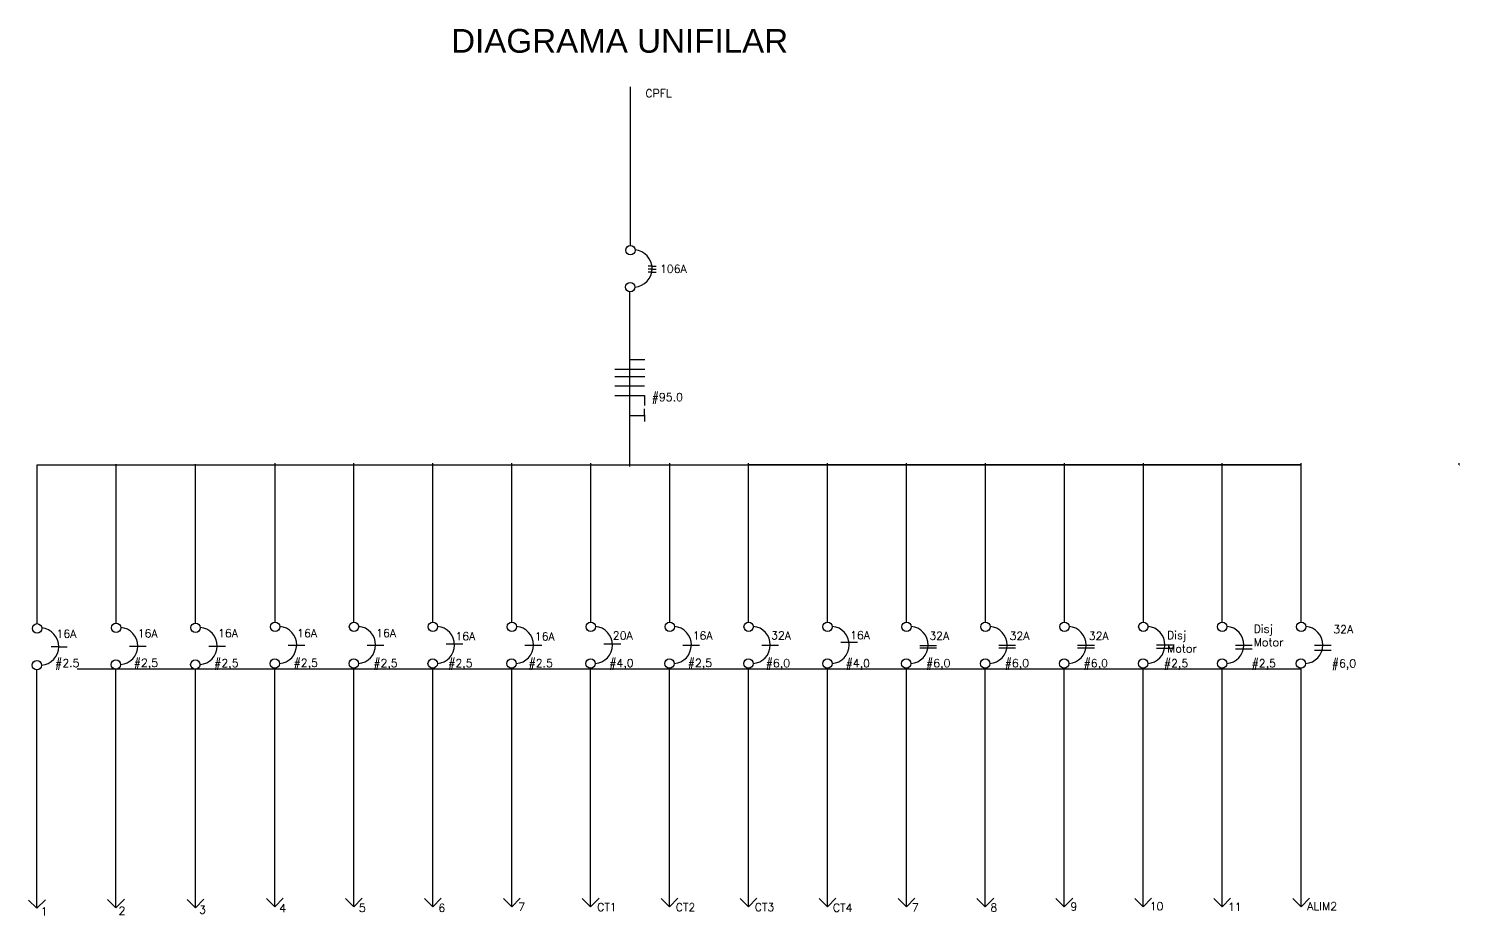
# Model space of a CAD drawing. Header units: millimetres. Extents: x 2718 to 3327, y 272 to 594.
# Drawn here: x 3237.3 to 3327, y 345.9 to 401.5 of the extents above; entities that cross this region are included whole.
import ezdxf

# ---------------------------------------------------------------- set-up
doc = ezdxf.new("R2010")
doc.units = ezdxf.units.MM
doc.header["$MEASUREMENT"] = 0
doc.linetypes.add('CONTINU', pattern=[0])
for name, color, linetype in [('CIRCUITOS', 7, 'CONTINUOUS'), ('COTA', 7, 'CONTINUOUS'), ('DIVERSOS', 1, 'CONTINUOUS'), ('eletroduto iluminação LAJEs', 160, 'CONTINU'), ('FIACAO', 1, 'CONTINUOUS'), ('TABELA', 255, 'CONTINUOUS')]:
    doc.layers.add(name, color=color, linetype=linetype)
doc.layers.add('Diagrama Unifilar', color=7, linetype='CONTINUOUS', true_color=0x041eae)
doc.styles.add('ARIAL', font='arial.ttf', dxfattribs={"height": 2})
doc.styles.add('ROMANS', font='romans.shx', dxfattribs={"height": 0.1})

# ---------------------------------------------------------------- blocks, each defined once
blk = doc.blocks.new('f_f')
at = {"layer": 'FIACAO'}
blk.add_lwpolyline([(0, -0.15), (0, 0.15)], dxfattribs=at)
blk = doc.blocks.new('f_n')
at = {"layer": 'FIACAO'}
blk.add_lwpolyline([(0, -0.15), (0, 0.15), (0.1, 0.15)], dxfattribs=at)
blk = doc.blocks.new('f_r')
at = {"layer": 'FIACAO'}
blk.add_lwpolyline([(0, 0), (0, 0.15)], dxfattribs=at)

msp = doc.modelspace()

# ---------------------------------------------------------------- linework, layer by layer
at = {"layer": 'Diagrama Unifilar', "ltscale": 0.25}
for p, q in [((3275.011, 387.859), (3275.011, 397.816)), ((3276.368, 386.575), (3276.119, 386.575)), ((3276.368, 386.575), (3276.617, 386.575)), ((3276.368, 386.372), (3276.119, 386.372)), ((3276.379, 386.2), (3276.13, 386.2)), ((3276.368, 386.372), (3276.617, 386.372)), ((3276.379, 386.2), (3276.628, 386.2)), ((3274.974, 374.022), (3274.974, 384.957)), ((3237.819, 364.167), (3237.819, 374.124)), ((3237.819, 374.124), (3242.798, 374.124)), ((3237.819, 374.124), (3317.054, 374.124)), ((3242.772, 364.206), (3242.772, 374.163)), ((3242.798, 374.124), (3247.776, 374.124)), ((3247.753, 364.206), (3247.753, 374.163)), ((3247.776, 374.124), (3252.754, 374.124)), ((3252.724, 374.124), (3257.702, 374.124)), ((3252.735, 364.268), (3252.735, 374.225)), ((3257.671, 374.124), (3262.65, 374.124)), ((3257.683, 364.268), (3257.683, 374.225)), ((3262.619, 374.124), (3267.597, 374.124)), ((3262.63, 364.268), (3262.63, 374.225)), ((3267.567, 374.124), (3272.545, 374.124)), ((3267.578, 364.268), (3267.578, 374.225)), ((3272.514, 374.124), (3277.493, 374.124)), ((3272.525, 364.268), (3272.525, 374.225)), ((3277.462, 374.124), (3282.44, 374.124)), ((3277.473, 364.268), (3277.473, 374.225)), ((3317.054, 374.124), (3282.391, 374.124)), ((3282.41, 374.124), (3287.388, 374.124)), ((3282.421, 364.268), (3282.421, 374.225)), ((3287.357, 374.124), (3292.336, 374.124)), ((3287.368, 364.268), (3287.368, 374.225)), ((3292.305, 374.124), (3297.283, 374.124)), ((3292.316, 364.268), (3292.316, 374.225)), ((3297.252, 374.124), (3302.231, 374.124)), ((3297.264, 364.268), (3297.264, 374.225)), ((3302.2, 374.124), (3307.179, 374.124)), ((3302.211, 364.268), (3302.211, 374.225)), ((3307.148, 374.124), (3312.126, 374.124)), ((3307.159, 364.268), (3307.159, 374.225)), ((3312.095, 374.124), (3317.074, 374.124)), ((3312.107, 364.268), (3312.107, 374.225)), ((3317.043, 374.124), (3317.054, 374.124)), ((3317.054, 364.268), (3317.054, 374.225)), ((3326.95, 374.124), (3326.95, 374.225)), ((3326.95, 374.124), (3326.969, 374.124)), ((3326.969, 374.124), (3326.95, 374.124)), ((3326.95, 374.124), (3326.969, 374.124)), ((3239.168, 362.722), (3238.705, 362.722)), ((3239.168, 362.722), (3239.694, 362.722)), ((3243.601, 362.76), (3244.127, 362.76)), ((3244.127, 362.761), (3244.653, 362.761)), ((3248.579, 362.76), (3249.105, 362.76)), ((3249.102, 362.761), (3249.628, 362.761)), ((3253.561, 362.824), (3254.088, 362.824)), ((3254.084, 362.823), (3254.611, 362.823)), ((3258.508, 362.823), (3259.034, 362.823)), ((3259.032, 362.824), (3259.558, 362.824)), ((3263.455, 362.907), (3263.981, 362.907)), ((3263.979, 362.908), (3264.506, 362.908)), ((3268.401, 362.821), (3268.927, 362.821)), ((3268.927, 362.821), (3269.453, 362.821)), ((3273.352, 362.9), (3273.878, 362.9)), ((3273.877, 362.901), (3274.403, 362.901)), ((3278.298, 362.809), (3278.824, 362.809)), ((3278.823, 362.811), (3279.349, 362.811)), ((3283.245, 362.821), (3283.771, 362.821)), ((3283.77, 362.822), (3284.296, 362.822)), ((3288.193, 362.998), (3288.719, 362.998)), ((3288.718, 363), (3289.244, 363)), ((3293.143, 362.796), (3293.669, 362.796)), ((3293.143, 362.65), (3293.669, 362.65)), ((3293.668, 362.797), (3294.194, 362.797)), ((3293.668, 362.651), (3294.194, 362.651)), ((3298.094, 362.823), (3298.62, 362.823)), ((3298.094, 362.646), (3298.62, 362.646)), ((3298.618, 362.824), (3299.145, 362.824)), ((3298.618, 362.647), (3299.145, 362.647)), ((3303.042, 362.821), (3303.568, 362.821)), ((3303.042, 362.65), (3303.568, 362.65)), ((3303.566, 362.823), (3304.092, 362.823)), ((3303.566, 362.651), (3304.092, 362.651)), ((3307.988, 362.837), (3308.514, 362.837)), ((3307.988, 362.629), (3308.514, 362.629)), ((3308.513, 362.838), (3309.039, 362.838)), ((3308.513, 362.63), (3309.039, 362.63)), ((3312.935, 362.823), (3313.462, 362.823)), ((3312.935, 362.596), (3313.462, 362.596)), ((3313.46, 362.824), (3313.986, 362.824)), ((3313.46, 362.597), (3313.986, 362.597)), ((3317.883, 362.823), (3318.409, 362.823)), ((3317.883, 362.507), (3318.409, 362.507)), ((3318.408, 362.824), (3318.934, 362.824)), ((3318.408, 362.508), (3318.934, 362.508)), ((3237.808, 346.33), (3237.808, 361.265)), ((3240.335, 361.339), (3256.418, 361.339)), ((3242.76, 346.369), (3242.76, 361.304)), ((3247.742, 346.369), (3247.742, 361.304)), ((3252.724, 346.431), (3252.724, 361.366)), ((3256.418, 361.339), (3264.99, 361.339)), ((3257.671, 346.431), (3257.671, 361.366)), ((3262.619, 346.431), (3262.619, 361.366)), ((3264.99, 361.339), (3317.043, 361.339)), ((3267.567, 346.431), (3267.567, 361.366)), ((3272.514, 346.431), (3272.514, 361.366)), ((3277.462, 346.431), (3277.462, 361.366)), ((3282.41, 346.431), (3282.41, 361.366)), ((3287.357, 346.431), (3287.357, 361.366)), ((3292.305, 346.431), (3292.305, 361.366)), ((3297.252, 346.431), (3297.252, 361.366)), ((3302.2, 346.431), (3302.2, 361.366)), ((3307.148, 346.431), (3307.148, 361.366)), ((3312.095, 346.431), (3312.095, 361.366)), ((3317.043, 346.431), (3317.043, 361.366)), ((3237.808, 346.33), (3237.288, 346.85)), ((3237.808, 346.33), (3238.337, 346.859)), ((3242.76, 346.369), (3242.24, 346.889)), ((3242.76, 346.369), (3243.29, 346.898)), ((3247.742, 346.369), (3247.222, 346.889)), ((3247.742, 346.369), (3248.271, 346.898)), ((3252.724, 346.431), (3252.204, 346.951)), ((3252.724, 346.431), (3253.253, 346.961)), ((3257.671, 346.431), (3257.151, 346.951)), ((3257.671, 346.431), (3258.201, 346.961)), ((3262.619, 346.431), (3262.099, 346.951)), ((3262.619, 346.431), (3263.148, 346.961)), ((3267.567, 346.431), (3267.047, 346.951)), ((3267.567, 346.431), (3268.096, 346.961)), ((3272.514, 346.431), (3271.994, 346.951)), ((3272.514, 346.431), (3273.044, 346.961)), ((3277.462, 346.431), (3276.942, 346.951)), ((3277.462, 346.431), (3277.991, 346.961)), ((3282.41, 346.431), (3281.89, 346.951)), ((3282.41, 346.431), (3282.939, 346.961)), ((3287.357, 346.431), (3286.837, 346.951)), ((3287.357, 346.431), (3287.887, 346.961)), ((3292.305, 346.431), (3291.785, 346.951)), ((3292.305, 346.431), (3292.834, 346.961)), ((3297.252, 346.431), (3296.733, 346.951)), ((3297.252, 346.431), (3297.782, 346.961)), ((3302.2, 346.431), (3301.68, 346.951)), ((3302.2, 346.431), (3302.73, 346.961)), ((3307.148, 346.431), (3306.628, 346.951)), ((3307.148, 346.431), (3307.677, 346.961)), ((3312.095, 346.431), (3311.575, 346.951)), ((3312.095, 346.431), (3312.625, 346.961)), ((3317.043, 346.431), (3316.523, 346.951)), ((3317.043, 346.431), (3317.573, 346.961))]:
    msp.add_line(p, q, dxfattribs=at)
for centre in [(3275.011, 387.566), (3274.996, 385.254), (3237.819, 363.873), (3242.772, 363.912), (3247.753, 363.912), (3252.735, 363.974), (3257.683, 363.974), (3262.63, 363.974), (3267.578, 363.974), (3272.525, 363.974), (3277.473, 363.974), (3282.421, 363.974), (3287.368, 363.974), (3292.316, 363.974), (3297.264, 363.974), (3302.211, 363.974), (3307.159, 363.974), (3312.107, 363.974), (3317.054, 363.974), (3237.804, 361.562), (3242.757, 361.601), (3247.738, 361.601), (3252.72, 361.663), (3257.668, 361.663), (3262.615, 361.663), (3267.563, 361.663), (3272.511, 361.663), (3277.458, 361.663), (3282.406, 361.663), (3287.354, 361.663), (3292.301, 361.663), (3297.249, 361.663), (3302.197, 361.663), (3307.144, 361.663), (3312.092, 361.663), (3317.039, 361.663)]:
    msp.add_circle(centre, 0.294, dxfattribs=at)
for centre in [(3275.195, 386.421), (3238.003, 362.729), (3242.956, 362.768), (3247.937, 362.768), (3252.919, 362.83), (3257.867, 362.83), (3262.814, 362.83), (3267.762, 362.83), (3272.71, 362.83), (3277.657, 362.83), (3282.605, 362.83), (3287.553, 362.83), (3292.5, 362.83), (3297.448, 362.83), (3302.396, 362.83), (3307.343, 362.83), (3312.291, 362.83), (3317.238, 362.83)]:
    msp.add_arc(centre, 1.171, 274.63536, 84.67252, dxfattribs=at)
at = {"layer": 'DIVERSOS', "ltscale": 0.5}
for p, q in [((3275.889, 377.245), (3275.889, 377.619)), ((3274.954, 377.211), (3275.889, 377.211)), ((3275.889, 377.245), (3275.889, 376.84))]:
    msp.add_line(p, q, dxfattribs=at)

# ---------------------------------------------------------------- block references
at = {"layer": 'CIRCUITOS', "ltscale": 0.5, "xscale": 6.231531280108549, "yscale": 6.231531280108549, "zscale": 6.231531280108549, "rotation": 270}
msp.add_blockref('f_n', (3274.958, 378.457), dxfattribs=at)
at = {"layer": 'eletroduto iluminação LAJEs', "ltscale": 0.5, "xscale": 6.231531280108549, "yscale": 6.231531280108549, "zscale": 6.231531280108549, "rotation": 270}
for name, p in [('f_r', (3274.968, 380.728)), ('f_f', (3274.974, 380.123)), ('f_f', (3274.974, 379.647)), ('f_f', (3274.958, 379.08))]:
    msp.add_blockref(name, p, dxfattribs=at)

# ---------------------------------------------------------------- texts
at = {"layer": 'COTA', "ltscale": 0.5, "char_height": 0.50172, "attachment_point": 1, "style": 'ROMANS'}
for s, width, heights, insert in [('{\\C256;\\c16777215;CPFL}', 1.48846, [0], (3275.946, 397.652)), ('{\\C256;\\c16777215;106A}', 1.48846, [0], (3276.862, 386.654)), ('{\\C256;\\c16777215;#95.0}', 1.48846, [0], (3276.343, 378.615)), ('{\\C256;\\c16777215;Disj Motor}', 1.48846, [0], (3314.076, 364.096)), ('{\\C256;\\c16777215;16A}', 1.48846, [0], (3239.034, 363.786)), ('{\\C256;\\c16777215;16A}', 1.48846, [0], (3244.127, 363.811)), ('{\\C256;\\c16777215;16A}', 1.48846, [0], (3249.163, 363.822)), ('{\\C256;\\c16777215;16A}', 1.48846, [0], (3254.122, 363.822)), ('{\\C256;\\c16777215;16A}', 1.48846, [0], (3259.072, 363.825)), ('{\\C256;\\c16777215;16A}', 1.48846, [0], (3264.037, 363.63)), ('{\\C256;\\c16777215;16A}', 1.48846, [0], (3269.014, 363.619)), ('{\\C256;\\c16777215;20A}', 1.48846, [0], (3273.907, 363.672)), ('{\\C256;\\c16777215;16A}', 1.48846, [0], (3278.91, 363.669)), ('{\\C256;\\c16777215;32A}', 1.48846, [0], (3283.827, 363.684)), ('{\\C256;\\c16777215;16A}', 1.48846, [0.615], (3288.777, 363.695)), ('{\\C256;\\c16777215;32A}', 1.48846, [0], (3293.744, 363.66)), ('{\\C256;\\c16777215;32A}', 1.48846, [0], (3298.773, 363.654)), ('{\\C256;\\c16777215;32A}', 1.00692, [0.502], (3303.739, 363.653)), ('{\\C256;\\c16777215;Disj Motor}', 1.48846, [0], (3308.647, 363.699)), ('{\\C256;\\c16777215;32A}', 1.48846, [0], (3319.065, 364.065)), ('{\\C256;\\c16777215;#2.5}', 1.48846, [0], (3238.949, 361.951)), ('{\\C256;\\c16777215;#2,5}', 1.48846, [0], (3243.877, 361.961)), ('{\\C256;\\c16777215;#2,5}', 1.29697, [0.765], (3248.918, 361.947)), ('{\\C256;\\c16777215;#2,5}', 1.29697, [0], (3253.895, 361.959)), ('{\\C256;\\c16777215;#2,5}', 1.29697, [0], (3258.894, 361.943)), ('{\\C256;\\c16777215;#2,5}', 1.29697, [0], (3263.587, 361.943)), ('{\\C256;\\c16777215;#2.5}', 1.29697, [0], (3268.623, 361.942)), ('{\\C256;\\c16777215;#4,0}', 1.29697, [0], (3273.683, 361.952)), ('{\\C256;\\c16777215;#2,5}', 1.29697, [0], (3278.6, 361.955)), ('{\\C256;\\c16777215;#6,0}', 1.29697, [0], (3283.489, 361.941)), ('{\\C256;\\c16777215;#4,0}', 1.29697, [0], (3288.499, 361.934)), ('{\\C256;\\c16777215;#6,0}', 1.29697, [0], (3293.54, 361.942)), ('{\\C256;\\c16777215;#6,0}', 1.29697, [0], (3298.469, 361.941)), ('{\\C256;\\c16777215;#6,0}', 1.29697, [0], (3303.414, 361.943)), ('{\\C256;\\c16777215;#2,5}', 1.29697, [0.765], (3308.445, 361.934)), ('{\\C256;\\c16777215;#2,5}', 1.29697, [0], (3313.946, 361.934)), ('{\\C256;\\c16777215;#6,0}', 1.29697, [0], (3318.971, 361.925)), ('{\\C256;\\c16777215;1}', 1.48846, [0], (3238.041, 346.388)), ('{\\C256;\\c16777215;2}', 1.48846, [0], (3242.925, 346.43)), ('{\\C256;\\c16777215;3}', 1.48846, [0.502], (3247.966, 346.494)), ('{\\C256;\\c16777215;4}', 1.48846, [0], (3253, 346.584)), ('{\\C256;\\c16777215;5}', 1.48846, [0], (3257.989, 346.611)), ('{\\C256;\\c16777215;6}', 1.48846, [0], (3262.967, 346.603)), ('{\\C256;\\c16777215;7}', 1.48846, [0], (3267.974, 346.666)), ('{\\C256;\\c16777215;CT1}', 1.48846, [0], (3272.925, 346.656)), ('{\\C256;\\c16777215;CT2}', 1.48846, [0], (3277.851, 346.647)), ('{\\C256;\\c16777215;CT3}', 1.48846, [0], (3282.804, 346.656)), ('{\\C256;\\c16777215;CT4}', 1.48846, [0], (3287.701, 346.62)), ('{\\C256;\\c16777215;7}', 1.48846, [0], (3292.654, 346.638)), ('{\\C256;\\c16777215;8}', 1.48846, [0], (3297.57, 346.629)), ('{\\C256;\\c16777215;9}', 1.48846, [0], (3302.585, 346.692)), ('{\\C256;\\c16777215;10}', 1.48846, [0], (3307.556, 346.71)), ('{\\C256;\\c16777215;11}', 0.63563, [0.235], (3312.462, 346.674)), ('{\\C256;\\c16777215;ALIM2}', 1.48846, [0], (3317.433, 346.71))]:
    msp.add_mtext_dynamic_manual_height_columns(s, width=width, gutter_width=2.509, heights=heights, dxfattribs=dict(at, insert=insert))
at = {"layer": 'TABELA', "linetype": 'CONTINU', "lineweight": 13, "ltscale": 0.5, "style": 'ARIAL'}
msp.add_text('DIAGRAMA UNIFILAR', height=1.48705, dxfattribs=at).set_placement((3263.774, 399.945))

doc.saveas('drawing.dxf')
